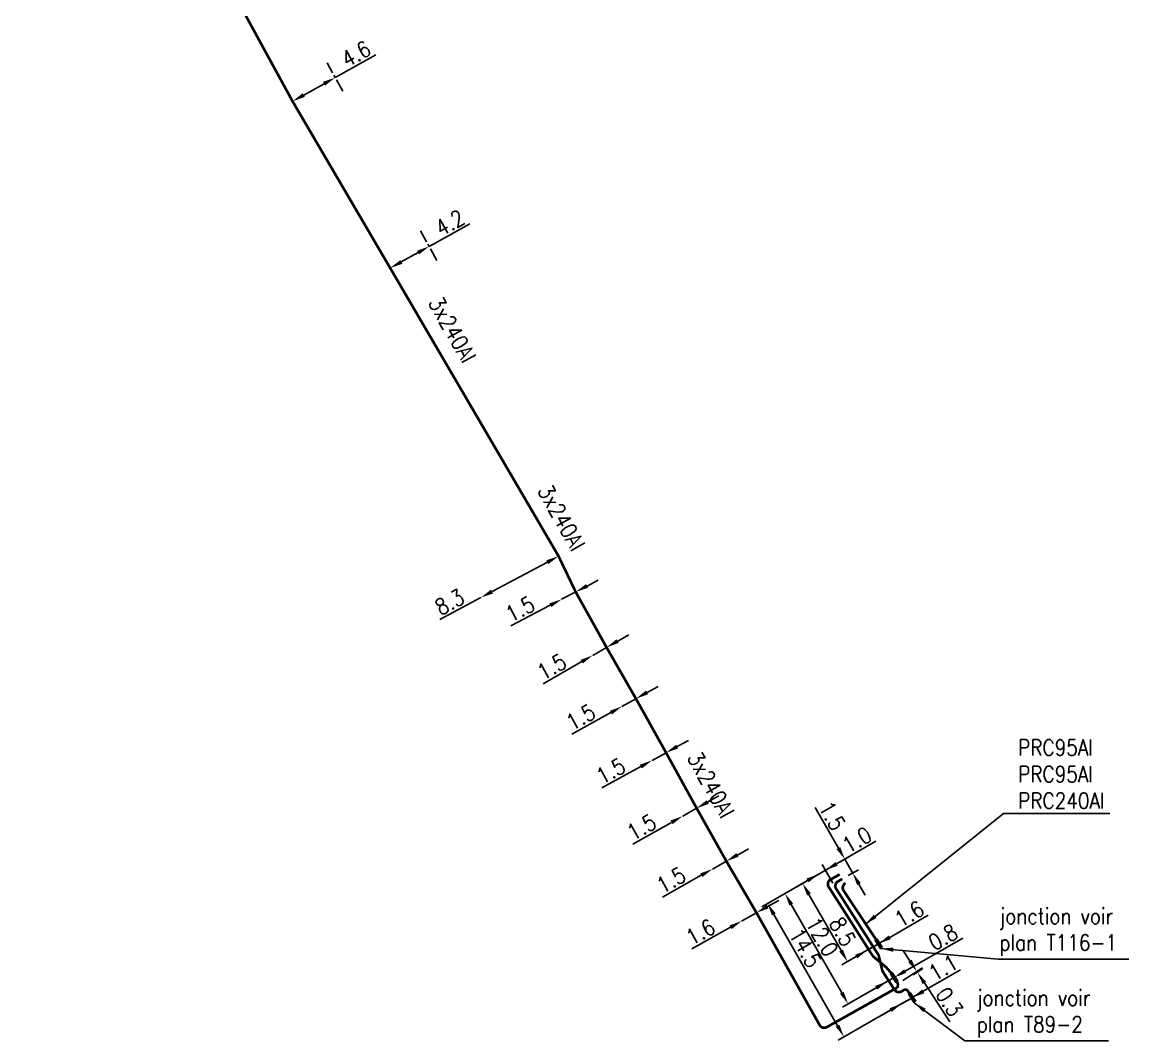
# Model space of a CAD drawing. Header units: millimetres. Extents: x 146000 to 147000, y 142004 to 143004.
# Drawn here: x 146437.2 to 146541.5, y 142693.3 to 142789.2 of the extents above; entities that cross this region are included whole.
import ezdxf
from ezdxf.enums import TextEntityAlignment as Align

# ---------------------------------------------------------------- set-up
doc = ezdxf.new("R2010")
doc.units = ezdxf.units.MM
doc.header["$PDMODE"] = 34
doc.linetypes.add('CENTER', pattern=[2, 1.25, -0.25, 0.25, -0.25])
doc.layers.get('0').update_dxf_attribs({"linetype": 'CONTINUOUS'})
doc.layers.get('Defpoints').update_dxf_attribs({"linetype": 'CONTINUOUS'})
doc.layers.add('M_100', color=7, linetype='M_ST_6')
doc.layers.add('M_300', color=7, linetype='CONTINUOUS')
doc.styles.get("Standard").update_dxf_attribs({"font": 'romans.shx', "width": 0.85})
doc.linetypes.add('M_ST_6', pattern='A,5,-0.3,["||",Standard,S=1,R=0,X=0.35,Y=-0.5],-1.6', length=6.9)
doc.dimstyles.get("Standard").update_dxf_attribs({"dimtxt": 1.5, "dimasz": 1.2, "dimexe": 0.625, "dimexo": 0.625, "dimgap": 0.25, "dimtad": 1, "dimdec": 1, "dimzin": 0, "dimdsep": 46, "dimtxsty": 'Standard', "dimcen": -0.5, "dimadec": 0, "dimazin": 0, "dimtfac": 1, "dimtdec": 1, "dimtmove": 0, "dimatfit": 3, "dimfxl": 0, "dimtolj": 1, "dimtzin": 0, "dimarcsym": 0})

# ---------------------------------------------------------------- blocks, each defined once
blk = doc.blocks.new('*D129')
at = {"layer": 'Defpoints', "color": 0, "linetype": 'Continuous', "transparency": 16777216}
for p in [(146466.68, 142784), (146466.68, 142784), (146462.66, 142781.77)]:
    blk.add_point(p, dxfattribs=at)
at = {"layer": 'M_100', "color": 0, "linetype": 'Continuous', "lineweight": -2, "transparency": 16777216}
for p, q in [((146466.68, 142784), (146470.51, 142786.13)), ((146463.71, 142782.35), (146465.63, 142783.42))]:
    blk.add_line(p, q, dxfattribs=at)
at = {"layer": 'M_100', "color": 0, "linetype": 'Continuous', "transparency": 16777216}
for points in [[(146465.54, 142783.6), (146465.73, 142783.25), (146466.68, 142784)], [(146463.62, 142782.53), (146463.81, 142782.18), (146462.66, 142781.77)]]:
    blk.add_solid(points, dxfattribs=at)
at = {"layer": 'M_100', "color": 0, "linetype": 'Continuous', "transparency": 16777216, "insert": (146468.64, 142786.24), "char_height": 1.5, "attachment_point": 5, "rotation": 29.0595}
blk.add_mtext('\\A1;4.6', dxfattribs=at)
blk = doc.blocks.new('*D138')
at = {"layer": 'Defpoints', "color": 0, "linetype": 'Continuous', "transparency": 16777216}
for p in [(146475.54, 142768.1), (146475.54, 142768.1), (146471.86, 142766.06)]:
    blk.add_point(p, dxfattribs=at)
at = {"layer": 'M_100', "color": 0, "linetype": 'Continuous', "lineweight": -2, "transparency": 16777216}
for p, q in [((146475.54, 142768.1), (146479.36, 142770.22)), ((146472.91, 142766.64), (146474.49, 142767.51))]:
    blk.add_line(p, q, dxfattribs=at)
at = {"layer": 'M_100', "color": 0, "linetype": 'Continuous', "transparency": 16777216}
for points in [[(146474.39, 142767.69), (146474.58, 142767.34), (146475.54, 142768.1)], [(146472.82, 142766.81), (146473.01, 142766.46), (146471.86, 142766.06)]]:
    blk.add_solid(points, dxfattribs=at)
at = {"layer": 'M_100', "color": 0, "linetype": 'Continuous', "transparency": 16777216, "insert": (146477.49, 142770.32), "char_height": 1.5, "attachment_point": 5, "rotation": 29.0595}
blk.add_mtext('\\A1;4.2', dxfattribs=at)
blk = doc.blocks.new('M_300_03')
at = {"color": 0, "linetype": 'Continuous'}
blk.add_solid([(-0.5, 0.19), (-0.5, -0.19), (0.5, 0.19), (0.5, -0.19)], dxfattribs=at)
at = {"color": 0, "linetype": 'Continuous', "width": 0.75, "flags": 3}
for tag, p in [('DEF_LEG', (0, -5)), ('DEF_COUP', (0.05, -6.97)), ('DEF_TYPE', (0, -9))]:
    blk.add_attdef(tag, text='', height=1.2, dxfattribs=at).set_placement(p, align=Align.MIDDLE)
blk = doc.blocks.new('M_300_04')
at = {"color": 0, "linetype": 'Continuous'}
blk.add_line((0, 0.38), (0, -0.38), dxfattribs=at)
blk.add_solid([(-0.5, 0.19), (-0.5, -0.19), (0.5, 0.19), (0.5, -0.19)], dxfattribs=at)
at = {"color": 0, "linetype": 'Continuous', "width": 0.75, "flags": 3}
for tag, p in [('DEF_LEG', (0, -5)), ('DEF_COUP', (0.02, -7)), ('DEF_TYPE', (0, -9))]:
    blk.add_attdef(tag, text='', height=1.2, dxfattribs=at).set_placement(p, align=Align.MIDDLE)
blk = doc.blocks.new('*D143')
at = {"layer": 'Defpoints', "color": 0, "linetype": 'Continuous', "transparency": 16777216}
for p in [(146499.43, 142714.43), (146499.43, 142714.43), (146500.74, 142715.17)]:
    blk.add_point(p, dxfattribs=at)
at = {"layer": 'M_100', "color": 0, "linetype": 'Continuous', "lineweight": -2, "transparency": 16777216}
for p, q in [((146501.78, 142715.76), (146502.83, 142716.34)), ((146500.74, 142715.17), (146499.43, 142714.43)), ((146498.38, 142713.84), (146494.73, 142711.79))]:
    blk.add_line(p, q, dxfattribs=at)
at = {"layer": 'M_100', "color": 0, "linetype": 'Continuous', "transparency": 16777216}
for points in [[(146501.69, 142715.93), (146501.88, 142715.58), (146500.74, 142715.17)], [(146498.29, 142714.02), (146498.48, 142713.67), (146499.43, 142714.43)]]:
    blk.add_solid(points, dxfattribs=at)
at = {"layer": 'M_100', "color": 0, "linetype": 'Continuous', "transparency": 16777216, "insert": (146495.55, 142713.39), "char_height": 1.5, "attachment_point": 5, "rotation": 29.3482}
blk.add_mtext('\\A1;1.5', dxfattribs=at)
blk = doc.blocks.new('*D144')
at = {"layer": 'Defpoints', "color": 0, "linetype": 'Continuous', "transparency": 16777216}
for p in [(146514.7, 142710.37), (146513.72, 142709.81), (146514.47, 142708.51)]:
    blk.add_point(p, dxfattribs=at)
at = {"layer": 'M_100', "color": 0, "linetype": 'Continuous', "lineweight": -2, "transparency": 16777216}
for p, q in [((146514.1, 142711.41), (146511.9, 142715.25)), ((146514.26, 142710.12), (146515.24, 142710.68)), ((146515.44, 142709.07), (146514.7, 142710.37)), ((146515.01, 142708.82), (146515.98, 142709.38)), ((146516.04, 142708.03), (146516.63, 142706.99))]:
    blk.add_line(p, q, dxfattribs=at)
at = {"layer": 'M_100', "color": 0, "linetype": 'Continuous', "transparency": 16777216}
for points in [[(146514.27, 142711.51), (146513.92, 142711.31), (146514.7, 142710.37)], [(146516.21, 142708.13), (146515.86, 142707.93), (146515.44, 142709.07)]]:
    blk.add_solid(points, dxfattribs=at)
at = {"layer": 'M_100', "color": 0, "linetype": 'Continuous', "transparency": 16777216, "insert": (146513.51, 142714.45), "char_height": 1.5, "attachment_point": 5, "rotation": 299.8204}
blk.add_mtext('\\A1;1.5', dxfattribs=at)
blk = doc.blocks.new('*D145')
at = {"layer": 'Defpoints', "color": 0, "linetype": 'Continuous', "transparency": 16777216}
for p in [(146506.38, 142705.32), (146504.98, 142704.54), (146504.98, 142704.54)]:
    blk.add_point(p, dxfattribs=at)
at = {"layer": 'M_100', "color": 0, "linetype": 'Continuous', "lineweight": -2, "transparency": 16777216}
for p, q in [((146507.43, 142705.91), (146508.47, 142706.49)), ((146506.38, 142705.32), (146504.98, 142704.54)), ((146503.94, 142703.95), (146500.28, 142701.91))]:
    blk.add_line(p, q, dxfattribs=at)
at = {"layer": 'M_100', "color": 0, "linetype": 'Continuous', "transparency": 16777216}
for points in [[(146507.33, 142706.08), (146507.52, 142705.73), (146506.38, 142705.32)], [(146503.84, 142704.13), (146504.03, 142703.78), (146504.98, 142704.54)]]:
    blk.add_solid(points, dxfattribs=at)
at = {"layer": 'M_100', "color": 0, "linetype": 'Continuous', "transparency": 16777216, "insert": (146501.1, 142703.51), "char_height": 1.5, "attachment_point": 5, "rotation": 29.2352}
blk.add_mtext('\\A1;1.6', dxfattribs=at)
blk = doc.blocks.new('*D146')
at = {"layer": 'Defpoints', "color": 0, "linetype": 'Continuous', "transparency": 16777216}
for p in [(146503.54, 142710.18), (146502.23, 142709.44), (146502.23, 142709.44)]:
    blk.add_point(p, dxfattribs=at)
at = {"layer": 'M_100', "color": 0, "linetype": 'Continuous', "lineweight": -2, "transparency": 16777216}
for p, q in [((146504.58, 142710.76), (146505.63, 142711.35)), ((146503.54, 142710.18), (146502.23, 142709.44)), ((146501.18, 142708.85), (146497.53, 142706.8))]:
    blk.add_line(p, q, dxfattribs=at)
at = {"layer": 'M_100', "color": 0, "linetype": 'Continuous', "transparency": 16777216}
for points in [[(146504.48, 142710.94), (146504.68, 142710.59), (146503.54, 142710.18)], [(146501.08, 142709.03), (146501.28, 142708.68), (146502.23, 142709.44)]]:
    blk.add_solid(points, dxfattribs=at)
at = {"layer": 'M_100', "color": 0, "linetype": 'Continuous', "transparency": 16777216, "insert": (146498.34, 142708.4), "char_height": 1.5, "attachment_point": 5, "rotation": 29.3408}
blk.add_mtext('\\A1;1.5', dxfattribs=at)
blk = doc.blocks.new('*D147')
at = {"layer": 'Defpoints', "color": 0, "linetype": 'Continuous', "transparency": 16777216}
for p in [(146518.7, 142698.85), (146519.35, 142699.22), (146519.35, 142699.22)]:
    blk.add_point(p, dxfattribs=at)
at = {"layer": 'M_300', "color": 0, "linetype": 'Continuous', "lineweight": -2, "transparency": 16777216}
for p, q in [((146520.39, 142699.82), (146525.83, 142702.94)), ((146518.7, 142698.85), (146519.35, 142699.22)), ((146517.66, 142698.26), (146516.62, 142697.66))]:
    blk.add_line(p, q, dxfattribs=at)
at = {"layer": 'M_300', "color": 0, "linetype": 'Continuous', "transparency": 16777216}
for points in [[(146520.29, 142699.99), (146520.49, 142699.65), (146519.35, 142699.22)], [(146517.56, 142698.43), (146517.76, 142698.08), (146518.7, 142698.85)]]:
    blk.add_solid(points, dxfattribs=at)
at = {"layer": 'M_300', "color": 0, "linetype": 'Continuous', "transparency": 16777216, "insert": (146523.96, 142703.02), "char_height": 1.5, "attachment_point": 5, "rotation": 29.8204}
blk.add_mtext('\\A1;0.8', dxfattribs=at)
blk = doc.blocks.new('*D148')
at = {"layer": 'Defpoints', "color": 0, "linetype": 'Continuous', "transparency": 16777216}
for p in [(146513.72, 142709.81), (146509.06, 142707.14), (146519.35, 142699.22)]:
    blk.add_point(p, dxfattribs=at)
at = {"layer": 'M_300', "color": 0, "linetype": 'Continuous', "lineweight": -2, "transparency": 16777216}
for p, q in [((146513.18, 142709.5), (146508.51, 142706.83)), ((146514.42, 142697.78), (146509.65, 142706.1)), ((146518.8, 142698.91), (146514.48, 142696.43))]:
    blk.add_line(p, q, dxfattribs=at)
at = {"layer": 'M_300', "color": 0, "linetype": 'Continuous', "transparency": 16777216}
for points in [[(146509.83, 142706.2), (146509.48, 142706), (146509.06, 142707.14)], [(146514.59, 142697.88), (146514.25, 142697.68), (146515.02, 142696.74)]]:
    blk.add_solid(points, dxfattribs=at)
at = {"layer": 'M_300', "color": 0, "linetype": 'Continuous', "transparency": 16777216, "insert": (146512.55, 142703.06), "char_height": 1.5, "attachment_point": 5, "rotation": 299.8204}
blk.add_mtext('\\A1;12.0', dxfattribs=at)
blk = doc.blocks.new('*D149')
at = {"layer": 'Defpoints', "color": 0, "linetype": 'Continuous', "transparency": 16777216}
for p in [(146513.72, 142709.81), (146510.72, 142708.1), (146517.89, 142702.41)]:
    blk.add_point(p, dxfattribs=at)
at = {"layer": 'M_300', "color": 0, "linetype": 'Continuous', "lineweight": -2, "transparency": 16777216}
for p, q in [((146513.18, 142709.5), (146510.18, 142707.78)), ((146514.36, 142701.76), (146511.32, 142707.05)), ((146517.35, 142702.1), (146514.41, 142700.41))]:
    blk.add_line(p, q, dxfattribs=at)
at = {"layer": 'M_300', "color": 0, "linetype": 'Continuous', "transparency": 16777216}
for points in [[(146511.5, 142707.15), (146511.15, 142706.95), (146510.72, 142708.1)], [(146514.53, 142701.86), (146514.18, 142701.66), (146514.95, 142700.72)]]:
    blk.add_solid(points, dxfattribs=at)
at = {"layer": 'M_300', "color": 0, "linetype": 'Continuous', "transparency": 16777216, "insert": (146514.49, 142703.54), "char_height": 1.5, "attachment_point": 5, "rotation": 299.8204}
blk.add_mtext('\\A1;8.5', dxfattribs=at)
blk = doc.blocks.new('*D150')
at = {"layer": 'Defpoints', "color": 0, "linetype": 'Continuous', "transparency": 16777216}
for p in [(146517.89, 142702.41), (146517.89, 142702.41), (146516.82, 142701.79)]:
    blk.add_point(p, dxfattribs=at)
at = {"layer": 'M_300', "color": 0, "linetype": 'Continuous', "lineweight": -2, "transparency": 16777216}
for p, q in [((146518.94, 142703), (146522.57, 142705.09)), ((146516.82, 142701.79), (146517.89, 142702.41)), ((146515.77, 142701.19), (146514.73, 142700.6))]:
    blk.add_line(p, q, dxfattribs=at)
at = {"layer": 'M_300', "color": 0, "linetype": 'Continuous', "transparency": 16777216}
for points in [[(146518.84, 142703.18), (146519.04, 142702.83), (146517.89, 142702.41)], [(146515.68, 142701.37), (146515.87, 142701.02), (146516.82, 142701.79)]]:
    blk.add_solid(points, dxfattribs=at)
at = {"layer": 'M_300', "color": 0, "linetype": 'Continuous', "transparency": 16777216, "insert": (146520.78, 142705.21), "char_height": 1.5, "attachment_point": 5, "rotation": 29.8204}
blk.add_mtext('\\A1;1.6', dxfattribs=at)
blk = doc.blocks.new('*D151')
at = {"layer": 'Defpoints', "color": 0, "linetype": 'Continuous', "transparency": 16777216}
for p in [(146520.06, 142696.75), (146521.05, 142697.32), (146521.05, 142697.32)]:
    blk.add_point(p, dxfattribs=at)
at = {"layer": 'M_300', "color": 0, "linetype": 'Continuous', "lineweight": -2, "transparency": 16777216}
for p, q in [((146522.09, 142697.92), (146525.62, 142699.94)), ((146520.06, 142696.75), (146521.05, 142697.32)), ((146519.02, 142696.15), (146517.98, 142695.56))]:
    blk.add_line(p, q, dxfattribs=at)
at = {"layer": 'M_300', "color": 0, "linetype": 'Continuous', "transparency": 16777216}
for points in [[(146521.99, 142698.09), (146522.19, 142697.74), (146521.05, 142697.32)], [(146518.92, 142696.33), (146519.12, 142695.98), (146520.06, 142696.75)]]:
    blk.add_solid(points, dxfattribs=at)
at = {"layer": 'M_300', "color": 0, "linetype": 'Continuous', "transparency": 16777216, "insert": (146523.98, 142700.15), "char_height": 1.5, "attachment_point": 5, "rotation": 29.8204}
blk.add_mtext('\\A1;1.1', dxfattribs=at)
blk = doc.blocks.new('*D152')
at = {"layer": 'Defpoints', "color": 0, "linetype": 'Continuous', "transparency": 16777216}
for p in [(146513.72, 142709.81), (146507.42, 142706.2), (146521.05, 142697.32)]:
    blk.add_point(p, dxfattribs=at)
at = {"layer": 'M_300', "color": 0, "linetype": 'Continuous', "lineweight": -2, "transparency": 16777216}
for p, q in [((146513.18, 142709.5), (146506.88, 142705.89)), ((146514.02, 142694.67), (146508.01, 142705.16)), ((146520.51, 142697.01), (146514.08, 142693.32))]:
    blk.add_line(p, q, dxfattribs=at)
at = {"layer": 'M_300', "color": 0, "linetype": 'Continuous', "transparency": 16777216}
for points in [[(146508.19, 142705.26), (146507.84, 142705.06), (146507.42, 142706.2)], [(146514.2, 142694.77), (146513.85, 142694.58), (146514.62, 142693.63)]]:
    blk.add_solid(points, dxfattribs=at)
at = {"layer": 'M_300', "color": 0, "linetype": 'Continuous', "transparency": 16777216, "insert": (146510.97, 142702.01), "char_height": 1.5, "attachment_point": 5, "rotation": 299.8204}
blk.add_mtext('\\A1;14.5', dxfattribs=at)
blk = doc.blocks.new('*D153')
at = {"layer": 'Defpoints', "color": 0, "linetype": 'Continuous', "transparency": 16777216}
for p in [(146512.88, 142709.33), (146512.24, 142708.96), (146513.89, 142707.58)]:
    blk.add_point(p, dxfattribs=at)
at = {"layer": 'M_100', "color": 0, "linetype": 'Continuous', "lineweight": -2, "transparency": 16777216}
for p, q in [((146513.92, 142709.93), (146517.64, 142712.06)), ((146512.24, 142708.96), (146512.88, 142709.33)), ((146513.58, 142708.12), (146512.57, 142709.87)), ((146511.19, 142708.36), (146510.15, 142707.77))]:
    blk.add_line(p, q, dxfattribs=at)
at = {"layer": 'M_100', "color": 0, "linetype": 'Continuous', "transparency": 16777216}
for points in [[(146513.82, 142710.1), (146514.02, 142709.75), (146512.88, 142709.33)], [(146511.09, 142708.54), (146511.29, 142708.19), (146512.24, 142708.96)]]:
    blk.add_solid(points, dxfattribs=at)
at = {"layer": 'M_100', "color": 0, "linetype": 'Continuous', "transparency": 16777216, "insert": (146515.84, 142712.18), "char_height": 1.5, "attachment_point": 5, "rotation": 29.8204}
blk.add_mtext('\\A1;1.0', dxfattribs=at)
blk = doc.blocks.new('*D154')
at = {"layer": 'Defpoints', "color": 0, "linetype": 'Continuous', "transparency": 16777216}
for p in [(146521.49, 142699.8), (146520.62, 142699.12), (146519.64, 142698.59)]:
    blk.add_point(p, dxfattribs=at)
at = {"layer": 'M_100', "color": 0, "linetype": 'Continuous', "lineweight": -2, "transparency": 16777216}
for p, q in [((146520.83, 142700.8), (146520.17, 142701.81)), ((146520.16, 142698.94), (146522.01, 142700.14)), ((146521.15, 142699.46), (146522.06, 142700.06)), ((146521.49, 142699.8), (146521.54, 142699.72)), ((146522.2, 142698.71), (146524.59, 142695.05))]:
    blk.add_line(p, q, dxfattribs=at)
at = {"layer": 'M_100', "color": 0, "linetype": 'Continuous', "transparency": 16777216}
for points in [[(146521, 142700.91), (146520.66, 142700.69), (146521.49, 142699.8)], [(146522.36, 142698.82), (146522.03, 142698.6), (146521.54, 142699.72)]]:
    blk.add_solid(points, dxfattribs=at)
at = {"layer": 'M_100', "color": 0, "linetype": 'Continuous', "transparency": 16777216, "insert": (146524.56, 142696.93), "char_height": 1.5, "attachment_point": 5, "rotation": 303.1762}
blk.add_mtext('\\A1;0.3', dxfattribs=at)
blk = doc.blocks.new('*D155')
at = {"layer": 'Defpoints', "color": 0, "linetype": 'Continuous', "transparency": 16777216}
for p in [(146487.73, 142738.91), (146480.4, 142735.01), (146480.4, 142735.01)]:
    blk.add_point(p, dxfattribs=at)
at = {"layer": 'M_100', "color": 0, "linetype": 'Continuous', "lineweight": -2, "transparency": 16777216}
for p, q in [((146486.67, 142738.35), (146481.46, 142735.58)), ((146480.4, 142735.01), (146476.54, 142732.96))]:
    blk.add_line(p, q, dxfattribs=at)
at = {"layer": 'M_100', "color": 0, "linetype": 'Continuous', "transparency": 16777216}
for points in [[(146486.57, 142738.53), (146486.76, 142738.17), (146487.73, 142738.91)], [(146481.36, 142735.76), (146481.55, 142735.4), (146480.4, 142735.01)]]:
    blk.add_solid(points, dxfattribs=at)
at = {"layer": 'M_100', "color": 0, "linetype": 'Continuous', "transparency": 16777216, "insert": (146477.47, 142734.59), "char_height": 1.5, "attachment_point": 5, "rotation": 28.0134}
blk.add_mtext('\\A1;8.3', dxfattribs=at)
blk = doc.blocks.new('*D156')
at = {"layer": 'Defpoints', "color": 0, "linetype": 'Continuous', "transparency": 16777216}
for p in [(146489.34, 142735.55), (146488.02, 142734.85), (146488.02, 142734.85)]:
    blk.add_point(p, dxfattribs=at)
at = {"layer": 'M_100', "color": 0, "linetype": 'Continuous', "lineweight": -2, "transparency": 16777216}
for p, q in [((146490.41, 142736.1), (146491.47, 142736.66)), ((146489.34, 142735.55), (146488.02, 142734.85)), ((146486.95, 142734.29), (146483.24, 142732.35))]:
    blk.add_line(p, q, dxfattribs=at)
at = {"layer": 'M_100', "color": 0, "linetype": 'Continuous', "transparency": 16777216}
for points in [[(146490.31, 142736.28), (146490.5, 142735.93), (146489.34, 142735.55)], [(146486.86, 142734.47), (146487.05, 142734.12), (146488.02, 142734.85)]]:
    blk.add_solid(points, dxfattribs=at)
at = {"layer": 'M_100', "color": 0, "linetype": 'Continuous', "transparency": 16777216, "insert": (146484.1, 142733.93), "char_height": 1.5, "attachment_point": 5, "rotation": 27.6639}
blk.add_mtext('\\A1;1.5', dxfattribs=at)
blk = doc.blocks.new('*D157')
at = {"layer": 'Defpoints', "color": 0, "linetype": 'Continuous', "transparency": 16777216}
for p in [(146492.25, 142730.32), (146490.95, 142729.57), (146490.95, 142729.57)]:
    blk.add_point(p, dxfattribs=at)
at = {"layer": 'M_100', "color": 0, "linetype": 'Continuous', "lineweight": -2, "transparency": 16777216}
for p, q in [((146493.3, 142730.92), (146494.34, 142731.51)), ((146492.25, 142730.32), (146490.95, 142729.57)), ((146489.91, 142728.98), (146486.28, 142726.89))]:
    blk.add_line(p, q, dxfattribs=at)
at = {"layer": 'M_100', "color": 0, "linetype": 'Continuous', "transparency": 16777216}
for points in [[(146493.2, 142731.09), (146493.39, 142730.74), (146492.25, 142730.32)], [(146489.81, 142729.15), (146490.01, 142728.8), (146490.95, 142729.57)]]:
    blk.add_solid(points, dxfattribs=at)
at = {"layer": 'M_100', "color": 0, "linetype": 'Continuous', "transparency": 16777216, "insert": (146487.08, 142728.5), "char_height": 1.5, "attachment_point": 5, "rotation": 29.8223}
blk.add_mtext('\\A1;1.5', dxfattribs=at)
blk = doc.blocks.new('*D158')
at = {"layer": 'Defpoints', "color": 0, "linetype": 'Continuous', "transparency": 16777216}
for p in [(146493.7, 142724.76), (146493.7, 142724.76), (146495.02, 142725.49)]:
    blk.add_point(p, dxfattribs=at)
at = {"layer": 'M_100', "color": 0, "linetype": 'Continuous', "lineweight": -2, "transparency": 16777216}
for p, q in [((146496.07, 142726.07), (146497.12, 142726.65)), ((146495.02, 142725.49), (146493.7, 142724.76)), ((146492.66, 142724.18), (146488.99, 142722.15))]:
    blk.add_line(p, q, dxfattribs=at)
at = {"layer": 'M_100', "color": 0, "linetype": 'Continuous', "transparency": 16777216}
for points in [[(146495.97, 142726.25), (146496.16, 142725.9), (146495.02, 142725.49)], [(146492.56, 142724.35), (146492.75, 142724), (146493.7, 142724.76)]]:
    blk.add_solid(points, dxfattribs=at)
at = {"layer": 'M_100', "color": 0, "linetype": 'Continuous', "transparency": 16777216, "insert": (146489.81, 142723.75), "char_height": 1.5, "attachment_point": 5, "rotation": 29.0091}
blk.add_mtext('\\A1;1.5', dxfattribs=at)
blk = doc.blocks.new('*D159')
at = {"layer": 'Defpoints', "color": 0, "linetype": 'Continuous', "transparency": 16777216}
for p in [(146496.54, 142719.68), (146496.54, 142719.68), (146497.86, 142720.4)]:
    blk.add_point(p, dxfattribs=at)
at = {"layer": 'M_100', "color": 0, "linetype": 'Continuous', "lineweight": -2, "transparency": 16777216}
for p, q in [((146498.91, 142720.98), (146499.96, 142721.56)), ((146497.86, 142720.4), (146496.54, 142719.68)), ((146495.49, 142719.1), (146491.82, 142717.08))]:
    blk.add_line(p, q, dxfattribs=at)
at = {"layer": 'M_100', "color": 0, "linetype": 'Continuous', "transparency": 16777216}
for points in [[(146498.81, 142721.15), (146499, 142720.8), (146497.86, 142720.4)], [(146495.39, 142719.27), (146495.59, 142718.92), (146496.54, 142719.68)]]:
    blk.add_solid(points, dxfattribs=at)
at = {"layer": 'M_100', "color": 0, "linetype": 'Continuous', "transparency": 16777216, "insert": (146492.65, 142718.68), "char_height": 1.5, "attachment_point": 5, "rotation": 28.8102}
blk.add_mtext('\\A1;1.5', dxfattribs=at)

msp = doc.modelspace()

# ---------------------------------------------------------------- linework, layer by layer
at = {"layer": 'M_100', "const_width": 0.25, "flags": 128}
for points in [[(146519.62, 142698.8), (146519.62, 142698.8, -0.274741), (146519.64, 142698.27), (146513.01, 142694.55, -0.41431), (146512.33, 142694.74), (146506.38, 142705.32), (146503.54, 142710.18), (146500.74, 142715.17), (146497.86, 142720.4), (146495.02, 142725.49), (146492.25, 142730.32), (146489.34, 142735.55), (146487.73, 142738.91), (146487.73, 142738.91), (146471.86, 142766.06), (146462.66, 142781.77), (146457.8, 142790.66), (146452.2, 142801.7), (146440.98, 142821.32, -0.063284), (146440.93, 142821.44), (146437.32, 142834.63, -0.147239), (146437.33, 142834.92), (146437.84, 142836.49), (146443.71, 142853.14), (146445.29, 142857.06), (146446.5, 142860.46), (146448.28, 142865.52), (146450.06, 142870.4), (146451.7, 142874.87), (146453.85, 142880.66), (146455.6, 142885.65), (146457.39, 142890.53), (146459.41, 142895.92), (146463.04, 142906.93), (146468.95, 142922.84), (146472.42, 142932.09), (146472.66, 142932.74, 0.110431), (146472.69, 142932.96), (146471.54, 142947.72, 0.082879), (146471.5, 142947.88), (146467.52, 142957.08), (146462.9, 142965.82), (146462.9, 142965.82), (146460.94, 142969.31), (146460.94, 142969.31), (146458.65, 142973.26), (146455.48, 142979.51), (146452.43, 142985.05), (146448.57, 142991.68, -0.18434), (146448.51, 142992.03), (146450.14, 142999.99)], [(146514.22, 142708.94), (146513.36, 142708.45, 0.426189), (146513.18, 142707.75), (146513.26, 142707.64), (146517.14, 142701.56), (146517.32, 142701.29, 0.077253), (146517.42, 142701.17), (146518.56, 142700.22, -0.077466), (146518.67, 142700.11), (146519.08, 142699.64)], [(146514.47, 142708.51), (146514.06, 142708.28, 0.428477), (146513.89, 142707.58), (146517.56, 142701.83), (146517.84, 142701.4, -0.084233), (146517.91, 142701.24), (146518.22, 142699.94, 0.084447), (146518.28, 142699.78), (146518.93, 142698.77), (146519.38, 142698.07, 0.415523), (146520.08, 142697.93), (146520.27, 142698.05, -0.414214), (146520.62, 142697.98), (146520.78, 142697.74)], [(146514.71, 142708.08), (146514.77, 142708.11, 0.428477), (146514.59, 142707.4), (146517.63, 142702.83)]]:
    msp.add_lwpolyline(points, format="xyb", dxfattribs=at)
at = {"layer": 'M_100', "color": 7, "linetype": 'CENTER', "flags": 128}
for points in [[(146467.41, 142782.71), (146467.41, 142782.71), (146465.91, 142785.39), (146465.91, 142785.39)], [(146476.27, 142766.78), (146476.27, 142766.78), (146476.27, 142766.78), (146474.71, 142769.57)]]:
    msp.add_lwpolyline(points, dxfattribs=at)

# ---------------------------------------------------------------- block references
at = {"layer": 'M_300'}
for name, p, rotation in [('M_300_04', (146517.89, 142702.41), 302.596611087692), ('M_300_03', (146519.35, 142699.22), 302.7113574957144), ('M_300_04', (146521.05, 142697.32), 303.0932246987104)]:
    msp.add_blockref(name, p, dxfattribs=dict(at, rotation=rotation))

# ---------------------------------------------------------------- texts
at = {"layer": 'M_100', "linetype": 'Continuous', "width": 0.85}
for rotation, p in [(299.6333, (146477.72, 142760.25)), (299.2818, (146488, 142742.54))]:
    msp.add_text('3x240Al', height=1.5, rotation=rotation, dxfattribs=at).set_placement(p, align=Align.MIDDLE)
msp.add_text('3x240Al', height=1.5, rotation=299.0618, dxfattribs=at).set_placement((146499.8, 142719.95))
at = {"layer": 'M_100', "linetype": 'Continuous', "insert": (146531.04, 142721.63), "char_height": 1.5, "attachment_point": 1}
msp.add_mtext('\\A1;PRC95Al\\PPRC95Al\\PPRC240Al', dxfattribs=at)
at = {"layer": 'M_300', "linetype": 'Continuous', "char_height": 1.5, "attachment_point": 1}
for s, insert in [('\\A1;jonction voir \\Pplan T116-1', (146529.28, 142705.76)), ('\\A1;jonction voir \\Pplan T89-2', (146527.14, 142698.06))]:
    msp.add_mtext(s, dxfattribs=dict(at, insert=insert))

# ---------------------------------------------------------------- dimensions: what is measured, and where the dimension line sits
at = {"layer": 'M_100', "linetype": 'Continuous'}
for base, p1, p2, angle, picture, middle in [((146466.68, 142784), (146462.66, 142781.77), (146466.68, 142784), 209.0595, '*D129', (146469.13, 142785.36)), ((146475.54, 142768.1), (146471.86, 142766.06), (146475.54, 142768.1), 209.0595, '*D138', (146477.97, 142769.45)), ((146480.4, 142735.01), (146487.73, 142738.91), (146480.4, 142735.01), 28.0134, '*D155', (146477.94, 142733.71)), ((146488.02, 142734.85), (146489.34, 142735.55), (146488.02, 142734.85), 27.6639, '*D156', (146484.57, 142733.04)), ((146490.95, 142729.57), (146492.25, 142730.32), (146490.95, 142729.57), 29.8223, '*D157', (146487.57, 142727.64)), ((146493.7, 142724.76), (146495.02, 142725.49), (146493.7, 142724.76), 29.0091, '*D158', (146490.3, 142722.87)), ((146496.54, 142719.68), (146497.86, 142720.4), (146496.54, 142719.68), 28.8102, '*D159', (146493.13, 142717.8)), ((146499.43, 142714.43), (146500.74, 142715.17), (146499.43, 142714.43), 29.3482, '*D143', (146496.04, 142712.52)), ((146514.7, 142710.37), (146514.47, 142708.51), (146513.72, 142709.81), 299.8204, '*D144', (146512.64, 142713.95)), ((146502.23, 142709.44), (146503.54, 142710.18), (146502.23, 142709.44), 29.3408, '*D146', (146498.83, 142707.53)), ((146504.98, 142704.54), (146506.38, 142705.32), (146504.98, 142704.54), 29.2352, '*D145', (146501.58, 142702.64))]:
    dim = msp.add_linear_dim(base=base, p1=p1, p2=p2, angle=angle, dimstyle='Standard', dxfattribs=at)
    dim.commit()
    dim.dimension.update_dxf_attribs({"geometry": picture, "text_midpoint": middle, "dimtype": 160})
for base, p1, p2, angle, text, picture, middle in [((146512.88, 142709.33), (146512.24, 142708.96), (146513.89, 142707.58), 29.8204, '1.0', '*D153', (146516.34, 142711.31)), ((146521.49, 142699.8), (146520.62, 142699.12), (146519.64, 142698.59), 123.1762, '0.3', '*D154', (146523.72, 142696.38))]:
    dim = msp.add_linear_dim(base=base, p1=p1, p2=p2, angle=angle, text=text, dimstyle='Standard', dxfattribs=at)
    dim.commit()
    dim.dimension.update_dxf_attribs({"geometry": picture, "text_midpoint": middle, "dimtype": 160})
at = {"layer": 'M_300', "linetype": 'Continuous'}
for base, p1, picture, middle in [((146507.42, 142706.2), (146521.05, 142697.32), '*D152', (146510.1, 142701.52)), ((146509.06, 142707.14), (146519.35, 142699.22), '*D148', (146511.68, 142702.56)), ((146510.72, 142708.1), (146517.89, 142702.41), '*D149', (146513.62, 142703.04))]:
    dim = msp.add_linear_dim(base=base, p1=p1, p2=(146513.72, 142709.81), angle=299.8204, dimstyle='Standard', dxfattribs=at)
    dim.commit()
    dim.dimension.update_dxf_attribs({"geometry": picture, "text_midpoint": middle, "dimtype": 160})
for base, p1, p2, text, picture, middle in [((146517.89, 142702.41), (146516.82, 142701.79), (146517.89, 142702.41), '1.6', '*D150', (146521.27, 142704.34)), ((146519.35, 142699.22), (146518.7, 142698.85), (146519.35, 142699.22), '0.8', '*D147', (146524.46, 142702.15)), ((146521.05, 142697.32), (146520.06, 142696.75), (146521.05, 142697.32), '1.1', '*D151', (146524.48, 142699.29))]:
    dim = msp.add_linear_dim(base=base, p1=p1, p2=p2, angle=29.8204, text=text, dimstyle='Standard', dxfattribs=at)
    dim.commit()
    dim.dimension.update_dxf_attribs({"geometry": picture, "text_midpoint": middle, "dimtype": 160})

# ---------------------------------------------------------------- leaders
at = {"layer": 'M_100', "linetype": 'Continuous', "annotation_type": 0, "has_hookline": 1, "hookline_direction": 0, "text_width": 8.56}
msp.add_leader([(146516.62, 142704.23), (146529.67, 142714.68), (146530.87, 142714.68)], dimstyle='Standard', override={"dimgap": 0.25, "dimtad": 1}, dxfattribs=at)
at = {"layer": 'M_300', "linetype": 'Continuous', "annotation_type": 0, "has_hookline": 1, "hookline_direction": 0, "text_width": 12.08}
for points in [[(146518.08, 142701.95), (146529.14, 142700.96)], [(146521.25, 142696.85), (146526.02, 142693.25), (146527.22, 142693.25)]]:
    msp.add_leader(points, dimstyle='Standard', override={"dimgap": 0.25, "dimtad": 1}, dxfattribs=at)

doc.saveas('drawing.dxf')
